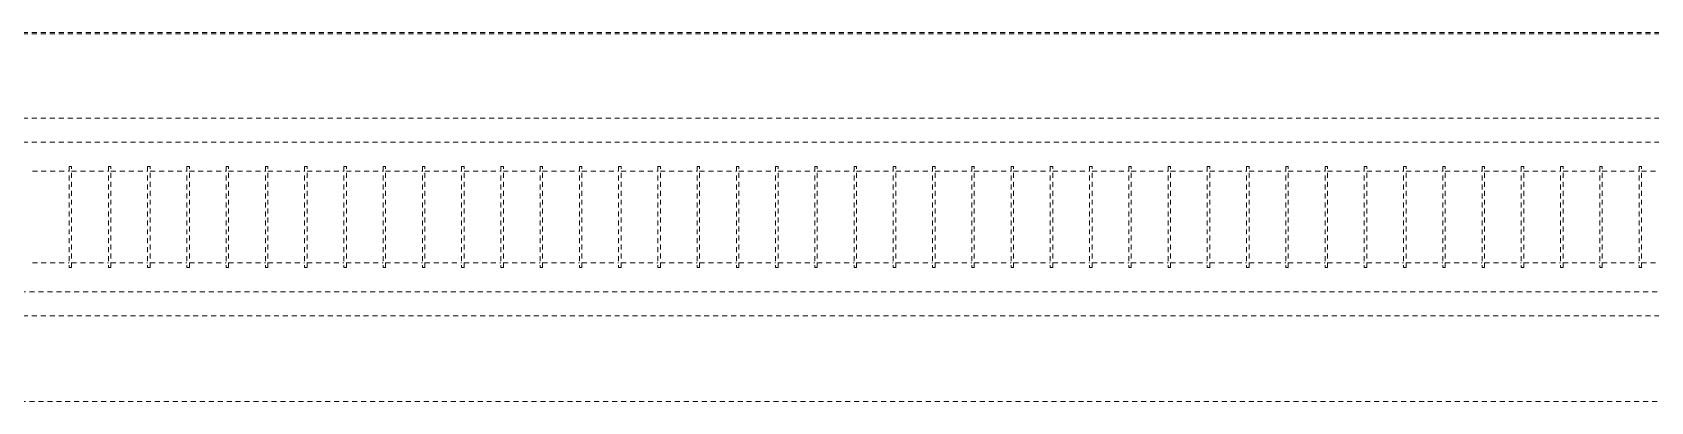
# Model space of a CAD drawing. Header units: inches. Extents: x -1263 to 2214, y -160 to 2229.
# Drawn here: x 716.34 to 756.95, y 1283.05 to 1292.32 of the extents above; entities that cross this region are included whole.
import ezdxf

# ---------------------------------------------------------------- set-up
doc = ezdxf.new("R2010")
doc.units = ezdxf.units.IN
doc.header["$MEASUREMENT"] = 0
doc.linetypes.add('Demolished', pattern=[0.1875, 0.125, -0.06249999999999999])
doc.layers.add('E-LITE-EQPM', color=33, linetype='Demolished', lineweight=9)

# ---------------------------------------------------------------- blocks, each defined once
blk = doc.blocks.new('L-Pendant-Axis-LT-Louver - L-Pendant-Axis-LT-Louver-5139552-6TH FLOOR RCP DEMO')
at = {"layer": 'E-LITE-EQPM', "color": 7}
for p, q in [((72.59374999999953, 4.635000029400316), (-72.59375000000021, 4.635000029400316)), ((72.59375000000037, 4.59654671350365), (-72.5937499999995, 4.59654671350365)), ((72.59375000000038, 2.485125936813272), (-72.59374999999949, 2.485125936813272)), ((72.59375000000038, 1.881249966097483), (-72.59374999999949, 1.881249966097483)), ((16.22190531914967, -1.265394550789034), (16.22190531914967, 1.26539455078941)), ((16.28440531914967, 1.26539455078941), (16.22190531914967, 1.26539455078941)), ((16.28440531914967, 1.26539455078941), (16.28440531914967, -1.265394550789034)), ((17.20694503546173, -1.265394550789034), (17.20694503546173, 1.26539455078941)), ((17.26944503546174, 1.26539455078941), (17.20694503546173, 1.26539455078941)), ((17.26944503546174, 1.26539455078941), (17.26944503546174, -1.265394550789034)), ((18.19198475177379, -1.265394550789034), (18.19198475177379, 1.26539455078941)), ((18.2544847517738, 1.26539455078941), (18.19198475177379, 1.26539455078941)), ((18.2544847517738, 1.26539455078941), (18.2544847517738, -1.265394550789034)), ((19.17702446808584, -1.265394550789034), (19.17702446808584, 1.26539455078941)), ((19.23952446808585, 1.26539455078941), (19.17702446808584, 1.26539455078941)), ((19.23952446808585, 1.26539455078941), (19.23952446808585, -1.265394550789034)), ((20.1620641843979, -1.265394550789034), (20.1620641843979, 1.26539455078941)), ((20.2245641843979, 1.26539455078941), (20.1620641843979, 1.26539455078941)), ((20.2245641843979, 1.26539455078941), (20.2245641843979, -1.265394550789034)), ((21.14710390070996, -1.265394550789034), (21.14710390070996, 1.26539455078941)), ((21.20960390070996, 1.26539455078941), (21.14710390070996, 1.26539455078941)), ((21.20960390070996, 1.26539455078941), (21.20960390070996, -1.265394550789034)), ((22.13214361702201, -1.265394550789034), (22.13214361702201, 1.26539455078941)), ((22.19464361702202, 1.26539455078941), (22.13214361702201, 1.26539455078941)), ((22.19464361702202, 1.26539455078941), (22.19464361702202, -1.265394550789034)), ((23.11718333333406, -1.265394550789034), (23.11718333333406, 1.26539455078941)), ((23.17968333333407, 1.26539455078941), (23.11718333333406, 1.26539455078941)), ((23.17968333333407, 1.26539455078941), (23.17968333333407, -1.265394550789034)), ((24.10222304964611, -1.265394550789034), (24.10222304964611, 1.26539455078941)), ((24.16472304964612, 1.26539455078941), (24.10222304964612, 1.26539455078941)), ((24.16472304964612, 1.26539455078941), (24.16472304964612, -1.265394550789034)), ((25.08726276595817, -1.265394550789034), (25.08726276595817, 1.26539455078941)), ((25.14976276595819, 1.26539455078941), (25.08726276595818, 1.26539455078941)), ((25.14976276595819, 1.26539455078941), (25.14976276595819, -1.265394550789034)), ((26.07230248227022, -1.265394550789034), (26.07230248227022, 1.26539455078941)), ((26.13480248227024, 1.26539455078941), (26.07230248227023, 1.26539455078941)), ((26.13480248227024, 1.26539455078941), (26.13480248227024, -1.265394550789034)), ((27.05734219858229, -1.265394550789034), (27.05734219858229, 1.26539455078941)), ((27.1198421985823, 1.26539455078941), (27.05734219858229, 1.26539455078941)), ((27.1198421985823, 1.26539455078941), (27.1198421985823, -1.265394550789034)), ((28.04238191489434, -1.265394550789034), (28.04238191489434, 1.26539455078941)), ((28.10488191489435, 1.26539455078941), (28.04238191489435, 1.26539455078941)), ((28.10488191489435, 1.26539455078941), (28.10488191489435, -1.265394550789034)), ((29.02742163120639, -1.265394550789034), (29.02742163120639, 1.26539455078941)), ((29.0899216312064, 1.26539455078941), (29.0274216312064, 1.26539455078941)), ((29.0899216312064, 1.26539455078941), (29.0899216312064, -1.265394550789034)), ((30.01246134751844, -1.265394550789034), (30.01246134751844, 1.26539455078941)), ((30.07496134751846, 1.26539455078941), (30.01246134751845, 1.26539455078941)), ((30.07496134751846, 1.26539455078941), (30.07496134751846, -1.265394550789034)), ((30.99750106383049, -1.265394550789034), (30.99750106383049, 1.26539455078941)), ((31.06000106383051, 1.26539455078941), (30.9975010638305, 1.26539455078941)), ((31.06000106383051, 1.26539455078941), (31.06000106383051, -1.265394550789034)), ((31.98254078014255, -1.265394550789034), (31.98254078014255, 1.26539455078941)), ((32.04504078014256, 1.26539455078941), (31.98254078014255, 1.26539455078941)), ((32.04504078014256, 1.26539455078941), (32.04504078014256, -1.265394550789034)), ((32.9675804964546, -1.265394550789034), (32.9675804964546, 1.26539455078941)), ((33.03008049645461, 1.26539455078941), (32.9675804964546, 1.26539455078941)), ((33.03008049645461, 1.26539455078941), (33.03008049645461, -1.265394550789034)), ((33.9526202127667, -1.265394550789034), (33.9526202127667, 1.26539455078941)), ((34.0151202127667, 1.26539455078941), (33.9526202127667, 1.26539455078941)), ((34.0151202127667, 1.26539455078941), (34.0151202127667, -1.265394550789034)), ((34.93765992907875, -1.265394550789034), (34.93765992907875, 1.26539455078941)), ((35.00015992907876, 1.26539455078941), (34.93765992907875, 1.26539455078941)), ((35.00015992907876, 1.26539455078941), (35.00015992907876, -1.265394550789034)), ((35.9226996453908, -1.265394550789034), (35.9226996453908, 1.26539455078941)), ((35.98519964539081, 1.26539455078941), (35.9226996453908, 1.26539455078941)), ((35.98519964539081, 1.26539455078941), (35.98519964539081, -1.265394550789034)), ((36.90773936170284, -1.265394550789034), (36.90773936170284, 1.26539455078941)), ((36.97023936170286, 1.26539455078941), (36.90773936170285, 1.26539455078941)), ((36.97023936170286, 1.26539455078941), (36.97023936170286, -1.265394550789034)), ((37.8927790780149, -1.265394550789034), (37.8927790780149, 1.26539455078941)), ((37.95527907801491, 1.26539455078941), (37.8927790780149, 1.26539455078941)), ((37.95527907801491, 1.26539455078941), (37.95527907801491, -1.265394550789034)), ((38.87781879432695, -1.265394550789034), (38.87781879432695, 1.26539455078941)), ((38.94031879432696, 1.26539455078941), (38.87781879432696, 1.26539455078941)), ((38.94031879432696, 1.26539455078941), (38.94031879432696, -1.265394550789034)), ((39.862858510639, -1.265394550789034), (39.862858510639, 1.26539455078941)), ((39.92535851063901, 1.26539455078941), (39.86285851063901, 1.26539455078941)), ((39.92535851063901, 1.26539455078941), (39.92535851063901, -1.265394550789034)), ((40.84789822695105, -1.265394550789034), (40.84789822695105, 1.26539455078941)), ((40.91039822695107, 1.26539455078941), (40.84789822695106, 1.26539455078941)), ((40.91039822695107, 1.26539455078941), (40.91039822695107, -1.265394550789034)), ((41.83293794326313, -1.265394550789034), (41.83293794326313, 1.26539455078941)), ((41.89543794326314, 1.26539455078941), (41.83293794326313, 1.26539455078941)), ((41.89543794326314, 1.26539455078941), (41.89543794326314, -1.265394550789034)), ((42.81797765957518, -1.265394550789034), (42.81797765957518, 1.26539455078941)), ((42.88047765957519, 1.26539455078941), (42.81797765957518, 1.26539455078941)), ((42.88047765957519, 1.26539455078941), (42.88047765957519, -1.265394550789034)), ((43.80301737588723, -1.265394550789034), (43.80301737588723, 1.26539455078941)), ((43.86551737588724, 1.26539455078941), (43.80301737588724, 1.26539455078941)), ((43.86551737588724, 1.26539455078941), (43.86551737588724, -1.265394550789034)), ((44.78805709219928, -1.265394550789034), (44.78805709219928, 1.26539455078941)), ((44.8505570921993, 1.26539455078941), (44.78805709219929, 1.26539455078941)), ((44.8505570921993, 1.26539455078941), (44.8505570921993, -1.265394550789034)), ((45.77309680851133, -1.265394550789034), (45.77309680851133, 1.26539455078941)), ((45.83559680851135, 1.26539455078941), (45.77309680851134, 1.26539455078941)), ((45.83559680851135, 1.26539455078941), (45.83559680851135, -1.265394550789034)), ((46.75813652482339, -1.265394550789034), (46.75813652482339, 1.26539455078941)), ((46.8206365248234, 1.26539455078941), (46.75813652482339, 1.26539455078941)), ((46.8206365248234, 1.26539455078941), (46.8206365248234, -1.265394550789034)), ((47.74317624113544, -1.265394550789034), (47.74317624113544, 1.26539455078941)), ((47.80567624113545, 1.26539455078941), (47.74317624113544, 1.26539455078941)), ((47.80567624113545, 1.26539455078941), (47.80567624113545, -1.265394550789034)), ((48.72821595744752, -1.265394550789034), (48.72821595744752, 1.26539455078941)), ((48.79071595744752, 1.26539455078941), (48.72821595744752, 1.26539455078941)), ((48.79071595744752, 1.26539455078941), (48.79071595744752, -1.265394550789034)), ((49.71325567375959, -1.265394550789034), (49.71325567375959, 1.26539455078941)), ((49.7757556737596, 1.26539455078941), (49.71325567375959, 1.26539455078941)), ((49.7757556737596, 1.26539455078941), (49.7757556737596, -1.265394550789034)), ((50.69829539007164, -1.265394550789034), (50.69829539007164, 1.26539455078941)), ((50.76079539007165, 1.26539455078941), (50.69829539007164, 1.26539455078941)), ((50.76079539007165, 1.26539455078941), (50.76079539007165, -1.265394550789034)), ((51.68333510638369, -1.265394550789034), (51.68333510638369, 1.26539455078941)), ((51.7458351063837, 1.26539455078941), (51.68333510638369, 1.26539455078941)), ((51.7458351063837, 1.26539455078941), (51.7458351063837, -1.265394550789034)), ((52.66837482269575, -1.265394550789034), (52.66837482269575, 1.26539455078941)), ((52.73087482269575, 1.26539455078941), (52.66837482269575, 1.26539455078941)), ((52.73087482269575, 1.26539455078941), (52.73087482269575, -1.265394550789034)), ((53.6534145390078, -1.265394550789034), (53.6534145390078, 1.26539455078941)), ((53.71591453900781, 1.26539455078941), (53.6534145390078, 1.26539455078941)), ((53.71591453900781, 1.26539455078941), (53.71591453900781, -1.265394550789034)), ((54.63845425531985, -1.265394550789034), (54.63845425531985, 1.26539455078941)), ((54.70095425531986, 1.26539455078941), (54.63845425531985, 1.26539455078941)), ((54.70095425531986, 1.26539455078941), (54.70095425531986, -1.265394550789034)), ((55.6234939716319, -1.265394550789034), (55.6234939716319, 1.26539455078941)), ((55.68599397163191, 1.26539455078941), (55.6234939716319, 1.26539455078941)), ((55.68599397163191, 1.26539455078941), (55.68599397163191, -1.265394550789034)), ((16.22190531914954, 1.14999999985101), (15.29936560283767, 1.14999999985101)), ((17.2069450354618, 1.14999999985101), (16.2844053191496, 1.14999999985101)), ((18.19198475177373, 1.14999999985101), (17.26944503546154, 1.14999999985101)), ((19.17702446808565, 1.14999999985101), (18.25448475177378, 1.14999999985101)), ((20.16206418439791, 1.14999999985101), (19.23952446808572, 1.14999999985101)), ((21.14710390070984, 1.14999999985101), (20.22456418439797, 1.14999999985101)), ((22.1321436170221, 1.14999999985101), (21.2096039007099, 1.14999999985101)), ((23.11718333333403, 1.14999999985101), (22.19464361702183, 1.14999999985101)), ((24.10222304964597, 1.14999999985101), (23.17968333333409, 1.14999999985101)), ((25.08726276595822, 1.14999999985101), (24.16472304964602, 1.14999999985101)), ((26.07230248227015, 1.14999999985101), (25.14976276595828, 1.14999999985101)), ((27.05734219858208, 1.14999999985101), (26.13480248227021, 1.14999999985101)), ((28.04238191489433, 1.14999999985101), (27.11984219858213, 1.14999999985101)), ((29.02742163120626, 1.14999999985101), (28.10488191489438, 1.14999999985101)), ((30.01246134751851, 1.14999999985101), (29.08992163120632, 1.14999999985101)), ((30.99750106383044, 1.14999999985101), (30.07496134751825, 1.14999999985101)), ((31.98254078014238, 1.14999999985101), (31.0600010638305, 1.14999999985101)), ((32.96758049645462, 1.14999999985101), (32.04504078014243, 1.14999999985101)), ((33.95262021276655, 1.14999999985101), (33.03008049645468, 1.14999999985101)), ((34.93765992907881, 1.14999999985101), (34.01512021276661, 1.14999999985101)), ((35.92269964539074, 1.14999999985101), (35.00015992907854, 1.14999999985101)), ((36.90773936170267, 1.14999999985101), (35.98519964539079, 1.14999999985101)), ((37.89277907801492, 1.14999999985101), (36.97023936170272, 1.14999999985101)), ((38.87781879432685, 1.14999999985101), (37.95527907801466, 1.14999999985101)), ((39.86285851063879, 1.14999999985101), (38.94031879432691, 1.14999999985101)), ((40.84789822695104, 1.14999999985101), (39.92535851063884, 1.14999999985101)), ((41.83293794326297, 1.14999999985101), (40.9103982269511, 1.14999999985101)), ((42.81797765957522, 1.14999999985101), (41.89543794326303, 1.14999999985101)), ((43.80301737588716, 1.14999999985101), (42.88047765957496, 1.14999999985101)), ((44.78805709219909, 1.14999999985101), (43.86551737588722, 1.14999999985101)), ((45.77309680851134, 1.14999999985101), (44.85055709219915, 1.14999999985101)), ((46.75813652482328, 1.14999999985101), (45.8355968085114, 1.14999999985101)), ((47.7431762411352, 1.14999999985101), (46.82063652482333, 1.14999999985101)), ((48.72821595744745, 1.14999999985101), (47.80567624113526, 1.14999999985101)), ((49.71325567375938, 1.14999999985101), (48.79071595744751, 1.14999999985101)), ((50.69829539007164, 1.14999999985101), (49.77575567375945, 1.14999999985101)), ((51.68333510638357, 1.14999999985101), (50.76079539007138, 1.14999999985101)), ((52.66837482269551, 1.14999999985101), (51.74583510638362, 1.14999999985101)), ((53.65341453900776, 1.14999999985101), (52.73087482269556, 1.14999999985101)), ((54.63845425531969, 1.14999999985101), (53.71591453900781, 1.14999999985101)), ((55.62349397163162, 1.14999999985101), (54.70095425531975, 1.14999999985101)), ((56.60853368794388, 1.14999999985101), (55.68599397163168, 1.14999999985101)), ((16.22190531914954, -1.149999999850983), (15.29936560283767, -1.149999999850983)), ((17.2069450354618, -1.149999999850983), (16.2844053191496, -1.149999999850983)), ((18.19198475177373, -1.149999999850983), (17.26944503546154, -1.149999999850983)), ((19.17702446808565, -1.149999999850983), (18.25448475177378, -1.149999999850983)), ((20.16206418439791, -1.149999999850983), (19.23952446808572, -1.149999999850983)), ((21.14710390070984, -1.149999999850983), (20.22456418439797, -1.149999999850983)), ((22.1321436170221, -1.149999999850983), (21.2096039007099, -1.149999999850983)), ((23.11718333333403, -1.149999999850983), (22.19464361702183, -1.149999999850983)), ((24.10222304964597, -1.149999999850983), (23.17968333333409, -1.149999999850983)), ((25.08726276595822, -1.149999999850983), (24.16472304964602, -1.149999999850983)), ((26.07230248227015, -1.149999999850983), (25.14976276595828, -1.149999999850983)), ((27.05734219858208, -1.149999999850983), (26.13480248227021, -1.149999999850983)), ((28.04238191489433, -1.149999999850983), (27.11984219858213, -1.149999999850983)), ((29.02742163120626, -1.149999999850983), (28.10488191489438, -1.149999999850983)), ((30.01246134751851, -1.149999999850983), (29.08992163120632, -1.149999999850983)), ((30.99750106383044, -1.149999999850983), (30.07496134751825, -1.149999999850983)), ((31.98254078014238, -1.149999999850983), (31.0600010638305, -1.149999999850983)), ((32.96758049645462, -1.149999999850983), (32.04504078014243, -1.149999999850983)), ((33.95262021276655, -1.149999999850983), (33.03008049645468, -1.149999999850983)), ((34.93765992907881, -1.149999999850983), (34.01512021276661, -1.149999999850983)), ((35.92269964539074, -1.149999999850983), (35.00015992907854, -1.149999999850983)), ((36.90773936170267, -1.149999999850983), (35.98519964539079, -1.149999999850983)), ((37.89277907801492, -1.149999999850983), (36.97023936170272, -1.149999999850983)), ((38.87781879432685, -1.149999999850983), (37.95527907801466, -1.149999999850983)), ((39.86285851063879, -1.149999999850983), (38.94031879432691, -1.149999999850983)), ((40.84789822695104, -1.149999999850983), (39.92535851063884, -1.149999999850983)), ((41.83293794326297, -1.149999999850983), (40.9103982269511, -1.149999999850983)), ((42.81797765957522, -1.149999999850983), (41.89543794326303, -1.149999999850983)), ((43.80301737588716, -1.149999999850983), (42.88047765957496, -1.149999999850983)), ((44.78805709219909, -1.149999999850983), (43.86551737588722, -1.149999999850983)), ((45.77309680851134, -1.149999999850983), (44.85055709219915, -1.149999999850983)), ((46.75813652482328, -1.149999999850983), (45.8355968085114, -1.149999999850983)), ((47.7431762411352, -1.149999999850983), (46.82063652482333, -1.149999999850983)), ((48.72821595744745, -1.149999999850983), (47.80567624113526, -1.149999999850983)), ((49.71325567375938, -1.149999999850983), (48.79071595744751, -1.149999999850983)), ((50.69829539007164, -1.149999999850983), (49.77575567375945, -1.149999999850983)), ((51.68333510638357, -1.149999999850983), (50.76079539007138, -1.149999999850983)), ((52.66837482269551, -1.149999999850983), (51.74583510638362, -1.149999999850983)), ((53.65341453900776, -1.149999999850983), (52.73087482269556, -1.149999999850983)), ((54.63845425531969, -1.149999999850983), (53.71591453900781, -1.149999999850983)), ((55.62349397163162, -1.149999999850983), (54.70095425531975, -1.149999999850983)), ((56.60853368794388, -1.149999999850983), (55.68599397163168, -1.149999999850983)), ((16.22190531914967, -1.265394550789034), (16.28440531914967, -1.265394550789034)), ((17.20694503546173, -1.265394550789034), (17.26944503546174, -1.265394550789034)), ((18.19198475177379, -1.265394550789034), (18.2544847517738, -1.265394550789034)), ((19.17702446808584, -1.265394550789034), (19.23952446808585, -1.265394550789034)), ((20.1620641843979, -1.265394550789034), (20.2245641843979, -1.265394550789034)), ((21.14710390070996, -1.265394550789034), (21.20960390070996, -1.265394550789034)), ((22.13214361702201, -1.265394550789034), (22.19464361702202, -1.265394550789034)), ((23.11718333333406, -1.265394550789034), (23.17968333333407, -1.265394550789034)), ((24.10222304964612, -1.265394550789034), (24.16472304964612, -1.265394550789034)), ((25.08726276595818, -1.265394550789034), (25.14976276595819, -1.265394550789034)), ((26.07230248227023, -1.265394550789034), (26.13480248227024, -1.265394550789034)), ((27.05734219858229, -1.265394550789034), (27.1198421985823, -1.265394550789034)), ((28.04238191489435, -1.265394550789034), (28.10488191489435, -1.265394550789034)), ((29.0274216312064, -1.265394550789034), (29.0899216312064, -1.265394550789034)), ((30.01246134751845, -1.265394550789034), (30.07496134751846, -1.265394550789034)), ((30.9975010638305, -1.265394550789034), (31.06000106383051, -1.265394550789034)), ((31.98254078014255, -1.265394550789034), (32.04504078014256, -1.265394550789034)), ((32.9675804964546, -1.265394550789034), (33.03008049645461, -1.265394550789034)), ((33.9526202127667, -1.265394550789034), (34.0151202127667, -1.265394550789034)), ((34.93765992907875, -1.265394550789034), (35.00015992907876, -1.265394550789034)), ((35.9226996453908, -1.265394550789034), (35.98519964539081, -1.265394550789034)), ((36.90773936170285, -1.265394550789034), (36.97023936170286, -1.265394550789034)), ((37.8927790780149, -1.265394550789034), (37.95527907801491, -1.265394550789034)), ((38.87781879432696, -1.265394550789034), (38.94031879432696, -1.265394550789034)), ((39.86285851063901, -1.265394550789034), (39.92535851063901, -1.265394550789034)), ((40.84789822695106, -1.265394550789034), (40.91039822695107, -1.265394550789034)), ((41.83293794326313, -1.265394550789034), (41.89543794326314, -1.265394550789034)), ((42.81797765957518, -1.265394550789034), (42.88047765957519, -1.265394550789034)), ((43.80301737588724, -1.265394550789034), (43.86551737588724, -1.265394550789034)), ((44.78805709219929, -1.265394550789034), (44.8505570921993, -1.265394550789034)), ((45.77309680851134, -1.265394550789034), (45.83559680851135, -1.265394550789034)), ((46.75813652482339, -1.265394550789034), (46.8206365248234, -1.265394550789034)), ((47.74317624113544, -1.265394550789034), (47.80567624113545, -1.265394550789034)), ((48.72821595744752, -1.265394550789034), (48.79071595744752, -1.265394550789034)), ((49.71325567375959, -1.265394550789034), (49.7757556737596, -1.265394550789034)), ((50.69829539007164, -1.265394550789034), (50.76079539007165, -1.265394550789034)), ((51.68333510638369, -1.265394550789034), (51.7458351063837, -1.265394550789034)), ((52.66837482269575, -1.265394550789034), (52.73087482269575, -1.265394550789034)), ((53.6534145390078, -1.265394550789034), (53.71591453900781, -1.265394550789034)), ((54.63845425531985, -1.265394550789034), (54.70095425531986, -1.265394550789034)), ((55.6234939716319, -1.265394550789034), (55.68599397163191, -1.265394550789034)), ((-72.59374999999949, -1.881249966097475), (72.59375000000038, -1.881249966097475)), ((72.59375000000038, -2.48512593849545), (-72.59374999999949, -2.48512593849545)), ((-72.59375000000021, -4.635000029396905), (72.59374999999953, -4.635000029396905))]:
    blk.add_line(p, q, dxfattribs=at)

msp = doc.modelspace()

# ---------------------------------------------------------------- block references
at = {"layer": 'E-LITE-EQPM', "color": 7, "extrusion": (0, 0, -1)}
msp.add_blockref('L-Pendant-Axis-LT-Louver - L-Pendant-Axis-LT-Louver-5139552-6TH FLOOR RCP DEMO', (-772.9472604266366, 1287.686664497732), dxfattribs=at)

doc.saveas('drawing.dxf')
